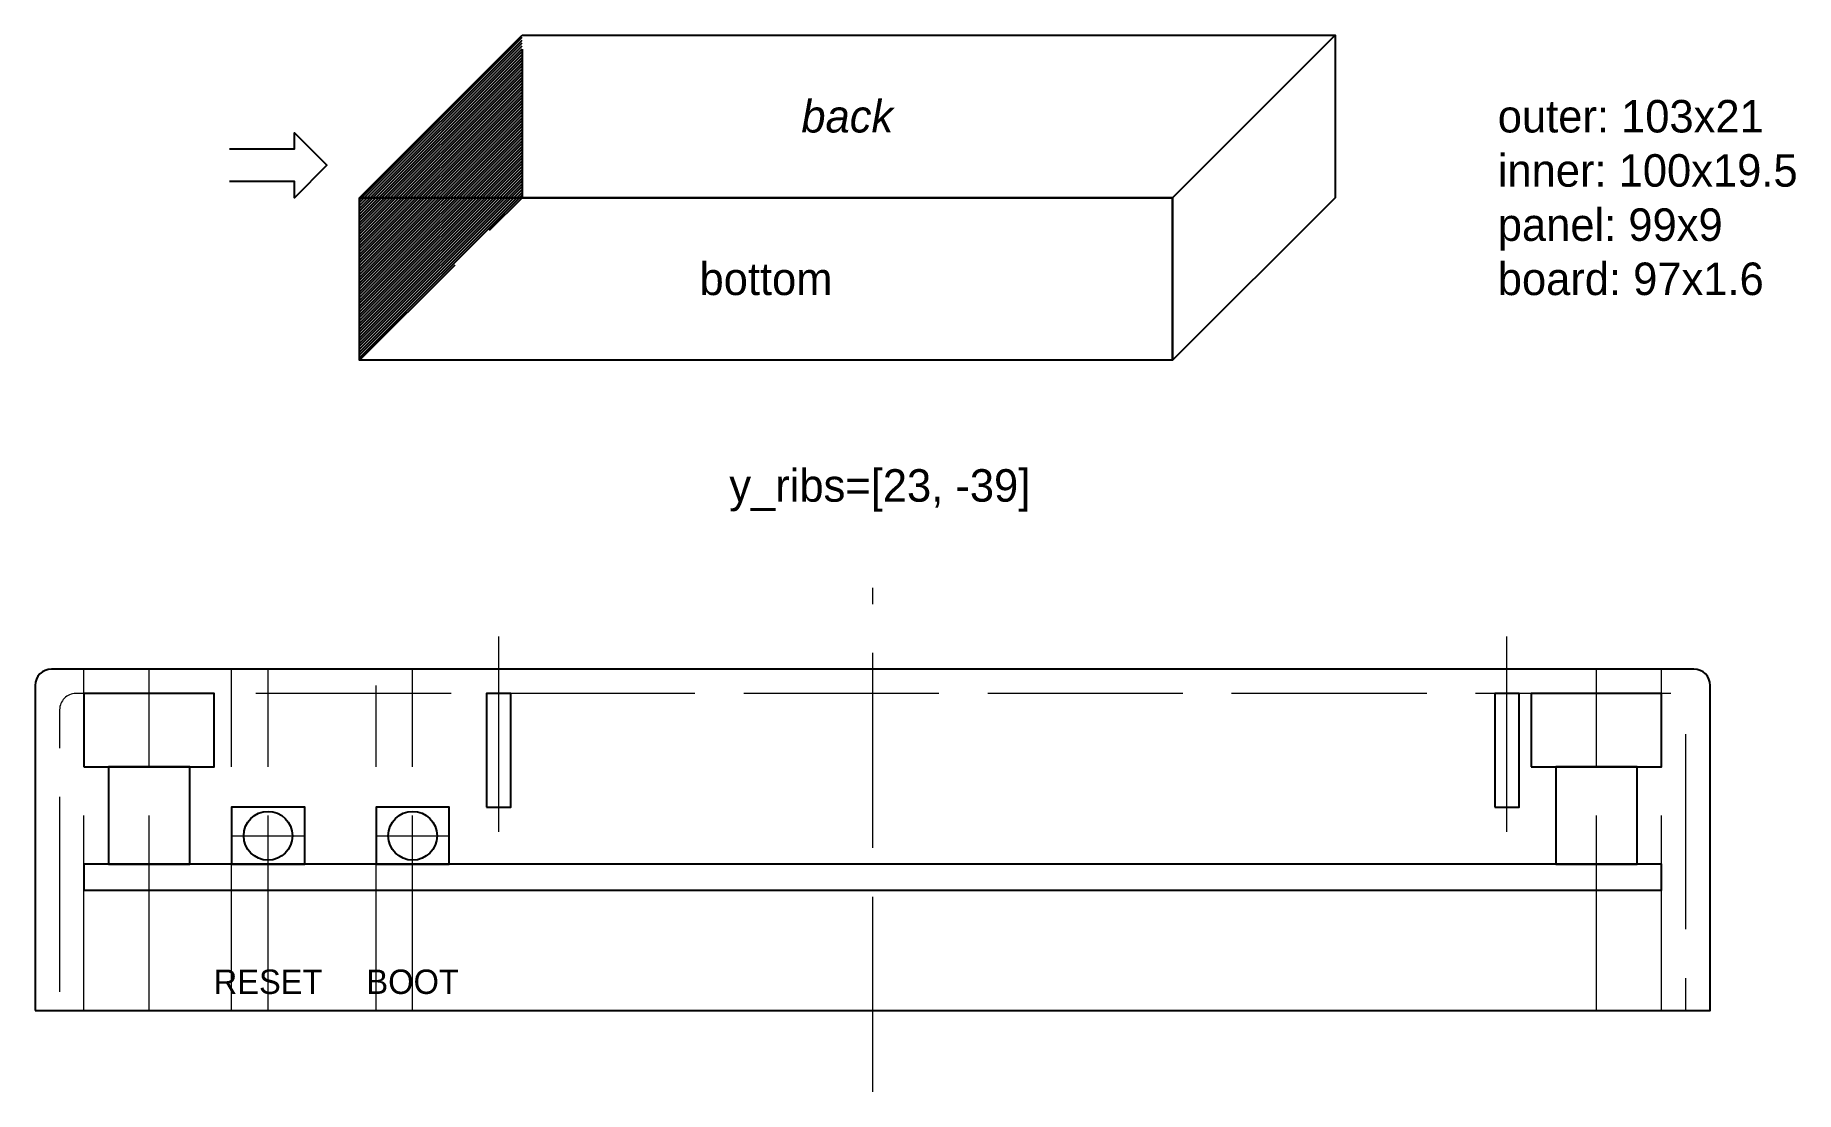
# Model space of a CAD drawing. Header units: millimetres. Extents: x 0 to 108, y -5 to 60.
import ezdxf

# ---------------------------------------------------------------- set-up
doc = ezdxf.new("R2010")
doc.units = ezdxf.units.MM
doc.linetypes.add('ACAD_ISO02W100', pattern=[15, 12, -3])
doc.layers.get('0').update_dxf_attribs({"lineweight": 25, "true_color": 0x000000})
for name, color, linetype, lineweight, true_color in [('dimensions', 134, 'Continuous', 18, 0x008080), ('guidelines', 252, 'ACAD_ISO02W100', 18, 0xa0a0a4), ('holes', 14, 'Continuous', 25, 0x800000), ('illustration', 94, 'Continuous', 25, 0x008000), ('internals', 54, 'Continuous', 25, 0x808000), ('main', 7, 'Continuous', 25, 0x000000)]:
    doc.layers.add(name, color=color, linetype=linetype, lineweight=lineweight, true_color=true_color)
doc.styles.add('textstyle0', font='')
doc.styles.add('textstyle1', font='')
doc.styles.add('textstyle2', font='')
doc.styles.add('textstyle3', font='')
doc.styles.add('textstyle4', font='')
doc.styles.add('textstyle5', font='')
doc.styles.get('textstyle0').set_extended_font_data('BIZ UDPゴシック')
doc.styles.get('textstyle1').set_extended_font_data('BIZ UDPゴシック')
doc.styles.get('textstyle2').set_extended_font_data('BIZ UDPゴシック')
doc.styles.get('textstyle3').set_extended_font_data('BIZ UDPゴシック')
doc.styles.get('textstyle4').set_extended_font_data('BIZ UDPゴシック')
doc.styles.get('textstyle5').set_extended_font_data('BIZ UDPゴシック', italic=True)

msp = doc.modelspace()

# ---------------------------------------------------------------- hatches: boundary and pattern name
at = {"layer": 'illustration'}
h = msp.add_hatch(dxfattribs=at)
h.set_pattern_fill('ANSI31', color=256, scale=0.2, angle=90, style=0)
h.set_pattern_definition([(45, (0, 0), (-0.08838835, 0.08838835), [])])
h.paths.add_polyline_path([(20, 50), (30, 60), (30, 50), (20, 40)])

# ---------------------------------------------------------------- linework, layer by layer
at = {"flags": 128}
msp.add_lwpolyline([(0.0625, 0), (103.0625, 0), (103.0625, 20, 0.41421356), (102.0625, 21), (1.0625, 21, 0.41421356), (0.0625, 20), (0.0625, 0)], format="xyb", dxfattribs=at)
at = {"layer": 'guidelines'}
for p, q in [((28.5625, 11), (28.5625, 26)), ((51.5625, -5), (51.5625, 26)), ((90.5625, 11), (90.5625, 26)), ((3.0625, 0), (3.0625, 21)), ((7.0625, 0), (7.0625, 21)), ((12.1325, 0), (12.1325, 21)), ((14.3825, 0), (14.3825, 21)), ((23.2725, 0), (23.2725, 21)), ((96.0625, 0), (96.0625, 21)), ((100.0625, 0), (100.0625, 21)), ((21.0225, 0), (21.0225, 20)), ((12.1325, 10.75), (16.6325, 10.75)), ((21.0225, 10.75), (25.5225, 10.75)), ((3.0625, 9), (100.0625, 9))]:
    msp.add_line(p, q, dxfattribs=at)
at = {"layer": 'guidelines', "flags": 128}
msp.add_lwpolyline([(1.5625, 0), (101.5625, 0), (101.5625, 18.5, 0.41421356), (100.5625, 19.5), (2.5625, 19.5, 0.41421356), (1.5625, 18.5), (1.5625, 0)], format="xyb", dxfattribs=at)
at = {"layer": 'holes'}
for centre in [(14.3825, 10.75), (23.2725, 10.75)]:
    msp.add_circle(centre, 1.5, dxfattribs=at)
at = {"layer": 'illustration', "flags": 128}
for points in [[(30, 60), (80, 60), (70, 50), (20, 50)], [(70, 50), (80, 60), (80, 50), (70, 40)], [(20, 50), (70, 50), (70, 40), (20, 40)]]:
    msp.add_lwpolyline(points, close=True, dxfattribs=at)
at = {"layer": 'illustration', "linetype": 'ACAD_ISO02W100', "flags": 128}
msp.add_lwpolyline([(20, 50), (30, 60), (30, 50), (20, 40)], close=True, dxfattribs=at)
at = {"layer": 'illustration', "flags": 128}
msp.add_lwpolyline([(12, 53), (16, 53), (16, 54), (18, 52), (16, 50), (16, 51), (12, 51)], dxfattribs=at)
at = {"layer": 'internals', "flags": 128}
for points in [[(3.0625, 15), (11.0625, 15), (11.0625, 19.5), (3.0625, 19.5)], [(27.8125, 12.5), (29.3125, 12.5), (29.3125, 19.5), (27.8125, 19.5)], [(89.8125, 12.5), (91.3125, 12.5), (91.3125, 19.5), (89.8125, 19.5)], [(92.0625, 15), (100.0625, 15), (100.0625, 19.5), (92.0625, 19.5)], [(4.5625, 9), (9.5625, 9), (9.5625, 15), (4.5625, 15)], [(93.5625, 9), (98.5625, 9), (98.5625, 15), (93.5625, 15)], [(3.0625, 7.4), (100.0625, 7.4), (100.0625, 9), (3.0625, 9)]]:
    msp.add_lwpolyline(points, close=True, dxfattribs=at)
at = {"layer": 'main', "flags": 128}
for points in [[(12.1325, 9), (16.6325, 9), (16.6325, 12.5), (12.1325, 12.5)], [(21.0225, 9), (25.5225, 9), (25.5225, 12.5), (21.0225, 12.5)]]:
    msp.add_lwpolyline(points, close=True, dxfattribs=at)

# ---------------------------------------------------------------- texts
at = {"layer": 'dimensions', "char_height": 3}
for s, insert, attachment_point, style in [('\\H2;outer: 103x21\\Pinner: 100x19.5\\Ppanel: 99x9\\Pboard: 97x1.6', (90, 50), 4, 'textstyle1'), ('\\H2;y_ribs=[23, -39]', (52, 32), 5, 'textstyle2')]:
    msp.add_mtext(s, dxfattribs=dict(at, insert=insert, attachment_point=attachment_point, style=style))
at = {"layer": 'guidelines', "attachment_point": 8}
for s, insert, char_height, style in [('\\H1.5;RESET', (14.3825, 1), 2, 'textstyle0'), ('\\H1.5;BOOT', (23.2725, 1), 3, 'textstyle3')]:
    msp.add_mtext(s, dxfattribs=dict(at, insert=insert, char_height=char_height, style=style))
at = {"layer": 'illustration', "char_height": 3, "attachment_point": 5}
for s, insert, style in [('\\H2;back', (50, 55), 'textstyle5'), ('\\H2;bottom', (45, 45), 'textstyle4')]:
    msp.add_mtext(s, dxfattribs=dict(at, insert=insert, style=style))

doc.saveas('drawing.dxf')
